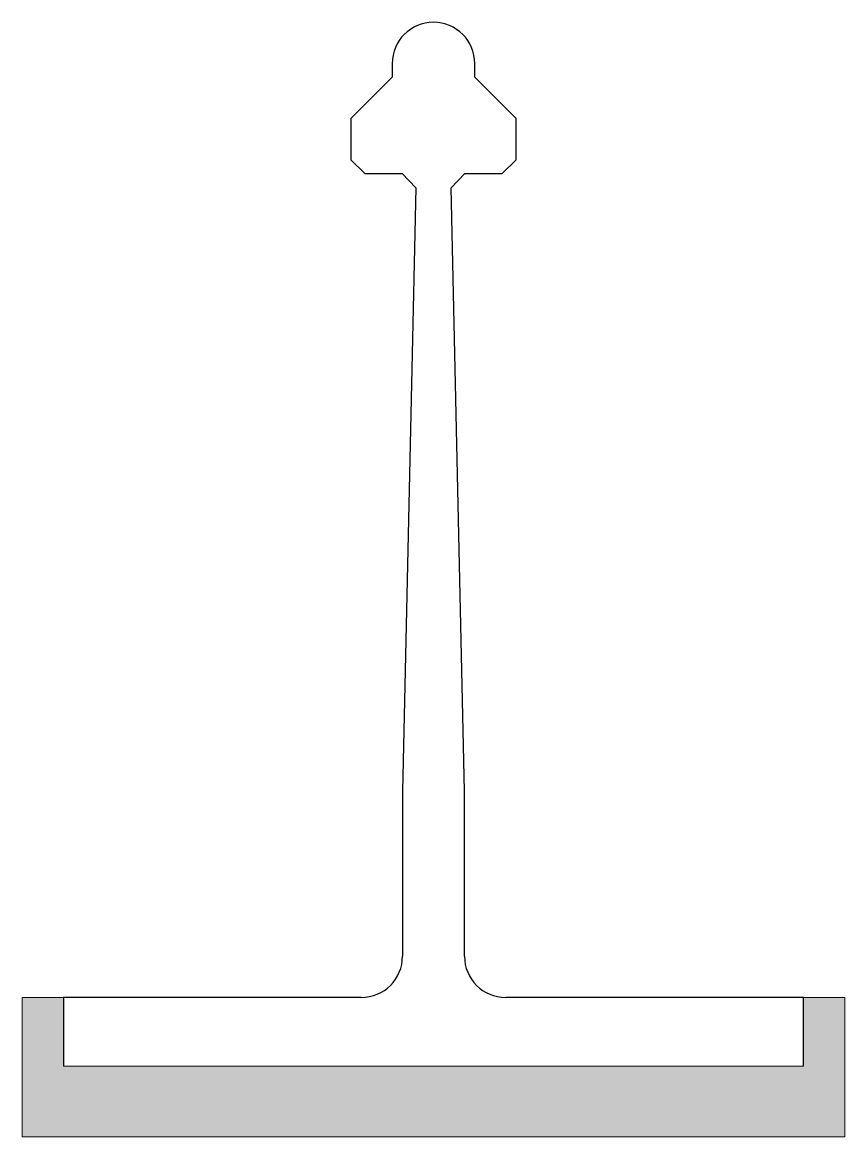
# Model space of a CAD drawing. Header units: metres. Extents: x -29.9 to 29.9, y 0 to 81.
import ezdxf

# ---------------------------------------------------------------- set-up
doc = ezdxf.new("R2010")
doc.units = ezdxf.units.M
doc.layers.add('A-DETL-GENF', color=92, linetype='Continuous', lineweight=18)

# ---------------------------------------------------------------- blocks, each defined once
blk = doc.blocks.new('47 Kalzip_kunststof-klip s - h_80-696661-00_0 Basismaterialen')
at = {"layer": 'A-DETL-GENF', "lineweight": 25}
blk.add_hatch(color=256, dxfattribs=at).paths.add_polyline_path([(-29.885, 0), (29.885, 0), (29.885, 10.123), (26.885, 10.123), (26.885, 5.123), (-26.885, 5.123), (-26.885, 10.123), (-29.885, 10.123)])
for p, q in [((-3, 78), (-3, 77)), ((3, 77), (3, 78)), ((-3, 77), (-6, 74)), ((6, 74), (3, 77)), ((-6, 74), (-6, 71)), ((6, 71), (6, 74)), ((-6, 71), (-5, 70)), ((5, 70), (6, 71)), ((-5, 70), (-2.273, 70)), ((-2.273, 70), (-1.273, 68.978)), ((1.273, 68.978), (2.272, 70)), ((2.272, 70), (5, 70)), ((-1.273, 68.978), (-2.25, 25.123)), ((2.25, 25.123), (1.273, 68.978)), ((-2.25, 25.123), (-2.25, 13.123)), ((2.25, 13.123), (2.25, 25.123)), ((-5.25, 10.123), (-26.885, 10.123)), ((-26.885, 10.123), (-26.885, 5.123)), ((26.885, 10.123), (5.25, 10.123)), ((26.885, 5.123), (26.885, 10.123))]:
    blk.add_line(p, q, dxfattribs=at)
at = {"layer": 'A-DETL-GENF'}
for p, q in [((-3, 77), (-3, 78)), ((3, 78), (3, 77)), ((-6, 74), (-3, 77)), ((3, 77), (6, 74)), ((-6, 71), (-6, 74)), ((6, 74), (6, 71)), ((-5, 70), (-6, 71)), ((6, 71), (5, 70)), ((6, 71), (5, 70)), ((-2.273, 70), (-5, 70)), ((-1.273, 68.978), (-2.273, 70)), ((2.272, 70), (1.273, 68.978)), ((5, 70), (2.272, 70)), ((-2.25, 25.123), (-1.273, 68.978)), ((1.273, 68.978), (2.25, 25.123)), ((-2.25, 13.123), (-2.25, 25.123)), ((2.25, 25.123), (2.25, 13.123)), ((-26.885, 10.123), (-29.885, 10.123)), ((-29.885, 10.123), (-29.885, 0)), ((-29.885, 10.123), (-5.25, 10.123)), ((-29.885, 10.123), (-29.885, 0)), ((-26.885, 5.123), (-26.885, 10.123)), ((5.25, 10.123), (29.885, 10.123)), ((29.885, 10.123), (26.885, 10.123)), ((26.885, 10.123), (26.885, 5.123)), ((29.885, 0), (29.885, 10.123)), ((29.885, 0), (29.885, 10.123)), ((26.885, 5.123), (-26.885, 5.123)), ((26.885, 5.123), (-26.885, 5.123)), ((-29.885, 0), (29.885, 0)), ((-29.885, 0), (29.885, 0))]:
    blk.add_line(p, q, dxfattribs=at)
at = {"layer": 'A-DETL-GENF', "lineweight": 25}
for centre, start, end in [((0, 78), 90, 180), ((0, 78), 360, 90), ((-5.25, 13.123), 270, 0), ((-5.25, 13.123), 270, 0), ((5.25, 13.123), 180, 270), ((5.25, 13.123), 180, 270)]:
    blk.add_arc(centre, 3, start, end, dxfattribs=at)
at = {"layer": 'A-DETL-GENF'}
for start, end in [(90, 180), (360, 90)]:
    blk.add_arc((0, 78), 3, start, end, dxfattribs=at)

msp = doc.modelspace()

# ---------------------------------------------------------------- block references
msp.add_blockref('47 Kalzip_kunststof-klip s - h_80-696661-00_0 Basismaterialen', (0, 0))

doc.saveas('drawing.dxf')
